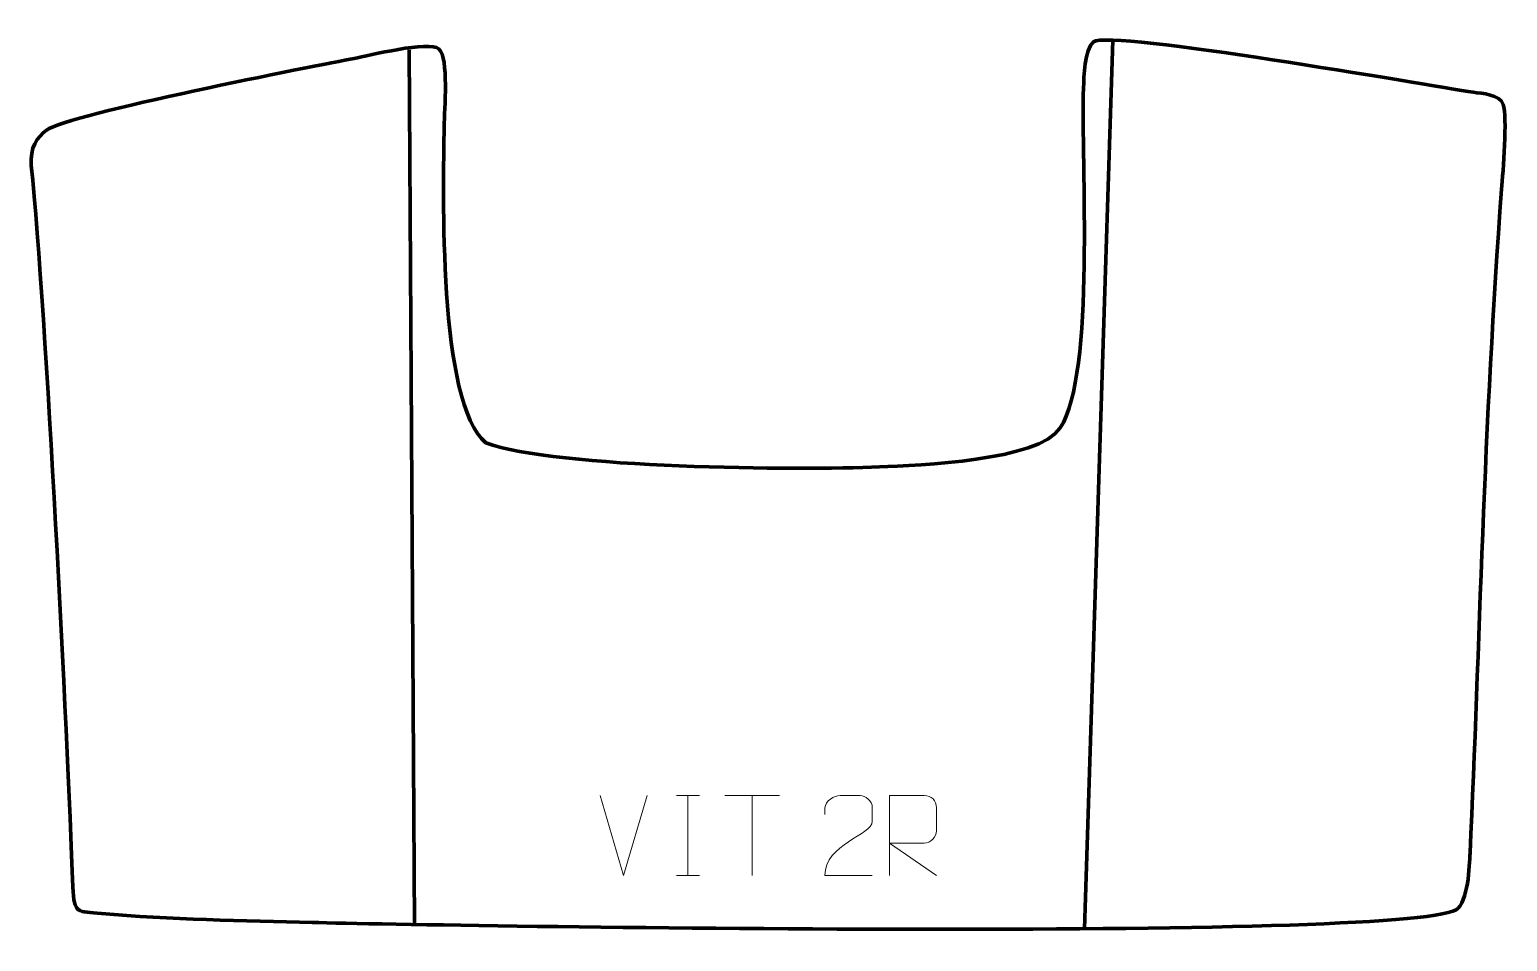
# Model space of a CAD drawing. Header units: millimetres. Extents: x -391 to 69, y 491 to 775.
import ezdxf

# ---------------------------------------------------------------- set-up
doc = ezdxf.new("R2010")
doc.units = ezdxf.units.MM
doc.header["$MEASUREMENT"] = 0
doc.layers.add('layer 1', color=7, linetype='Continuous', plot=False)
doc.layers.add('layer 2', color=7, linetype='Continuous')
doc.layers.add('layer 3', color=7, linetype='Continuous')

msp = doc.modelspace()

# ---------------------------------------------------------------- linework, layer by layer
at = {"layer": 'layer 1', "color": 250, "lineweight": 9}
for points in [[(-205.7478, 511.6854), (-205.7478, 511.6854), (-213.0696, 536.639), (-213.0696, 536.639)], [(-198.4259, 536.639), (-198.4259, 536.639), (-205.7477, 511.6854), (-205.7477, 511.6854)], [(-189.3319, 536.639), (-189.3319, 536.639), (-182.1638, 536.639), (-182.1638, 536.639)], [(-185.7479, 536.639), (-185.7479, 536.639), (-185.7479, 511.6855), (-185.7479, 511.6855)], [(-174.2415, 536.6155), (-174.2415, 536.6155), (-157.2543, 536.6155), (-157.2543, 536.6155)], [(-165.7477, 511.6855), (-165.7477, 511.6855), (-165.7477, 536.639), (-165.7477, 536.639)], [(-189.3319, 511.6855), (-189.3319, 511.6855), (-182.1638, 511.6855), (-182.1638, 511.6855)]]:
    msp.add_open_spline(points, degree=3, dxfattribs=at)
for points in [[(-128.3765, 511.6751), (-133.2909, 511.6754), (-138.2053, 511.6754), (-143.1194, 511.6751), (-143.1194, 511.6751), (-143.1194, 521.6074), (-128.4684, 524.2486), (-128.3765, 528.5589), (-128.3765, 528.5589), (-128.3768, 529.983), (-128.3768, 531.4067), (-128.3765, 532.83), (-128.3765, 532.83), (-128.3934, 534.9071), (-130.5162, 536.6319), (-132.1872, 536.6492), (-132.1872, 536.6492), (-134.2604, 536.6488), (-136.3333, 536.6488), (-138.4057, 536.6492), (-138.4057, 536.6492), (-140.2278, 536.6657), (-143.0525, 534.8736), (-143.1194, 532.78), (-143.1194, 532.78), (-143.1194, 532.78), (-143.1194, 530.7252), (-143.1194, 530.7252)], [(-123.08, 511.6855), (-123.08, 511.6855), (-123.08, 536.639), (-123.08, 536.639), (-123.08, 536.639), (-119.4852, 536.639), (-115.8897, 536.639), (-112.2945, 536.639), (-112.2945, 536.639), (-109.9692, 536.6013), (-108.4119, 535.1113), (-108.416, 532.7449), (-108.416, 532.7449), (-108.4164, 530.7094), (-108.4164, 527.65), (-108.416, 525.614), (-108.416, 525.614), (-108.4225, 523.7385), (-110.2348, 521.7967), (-112.2443, 521.7776), (-112.2443, 521.7776), (-112.2443, 521.7776), (-123.08, 521.7776), (-123.08, 521.7776), (-123.08, 521.7776), (-123.08, 521.7776), (-108.4253, 511.6855), (-108.4253, 511.6855)]]:
    msp.add_open_spline(points, degree=3, knots=[0, 0, 0, 0, 0.125, 0.125, 0.125, 0.125, 0.25, 0.25, 0.25, 0.25, 0.375, 0.375, 0.375, 0.375, 0.5, 0.5, 0.5, 0.5, 0.625, 0.625, 0.625, 0.625, 0.75, 0.75, 0.75, 0.75, 1, 1, 1, 1], dxfattribs=at)
at = {"layer": 'layer 2', "color": 140, "lineweight": 158}
for points in [[(-272.4914, 768.7605), (-272.4914, 768.7605), (-270.8428, 496.467), (-270.8428, 496.467)], [(-62.3348, 495.1411), (-62.3348, 495.1411), (-53.5866, 771.7561), (-53.5866, 771.7561)]]:
    msp.add_open_spline(points, degree=3, dxfattribs=at)
at = {"layer": 'layer 3', "color": 242, "lineweight": 158}
msp.add_open_spline([(-248.624, 646.438), (-226.9437, 638.3893), (-150.6566, 637.8449), (-126.1678, 638.9393), (-126.1678, 638.9393), (-113.9167, 639.4887), (-76.7906, 640.7174), (-69.9213, 651.0794), (-69.9213, 651.0794), (-58.8913, 667.7175), (-63.4838, 734.0814), (-62.6805, 756.9115), (-62.6805, 756.9115), (-62.5435, 760.3085), (-62.3454, 768.856), (-59.6044, 771.2696), (-59.6044, 771.2696), (-54.2871, 775.0851), (43.9944, 757.7954), (58.5736, 755.5656), (58.5736, 755.5656), (61.3603, 755.1951), (66.8475, 754.8744), (67.9414, 751.7362), (67.9414, 751.7362), (69.2282, 748.0444), (67.8098, 730.5265), (67.4208, 725.3811), (67.4208, 725.3811), (61.852, 651.722), (60.5901, 582.3597), (57.6013, 518.7363), (57.6013, 518.7363), (57.4107, 514.6797), (57.0148, 503.3617), (53.2312, 501.0528), (53.2312, 501.0528), (35.4549, 491.1856), (-262.5247, 496.056), (-302.6321, 497.1017), (-302.6321, 497.1017), (-323.7116, 497.6513), (-347.3283, 497.9357), (-368.2561, 499.9093), (-368.2561, 499.9093), (-375.6099, 500.6027), (-376.7955, 499.579), (-377.115, 508.1765), (-377.115, 508.1765), (-378.9133, 556.5612), (-385.3561, 686.1815), (-390.0403, 732.7875), (-390.0403, 732.7875), (-390.5912, 738.2692), (-388.1479, 741.6394), (-385.2704, 743.8048), (-385.2704, 743.8048), (-378.9031, 748.5962), (-300.9616, 764.0534), (-289.5674, 766.0718), (-289.5674, 766.0718), (-285.1069, 766.9134), (-266.1748, 771.7565), (-263.2308, 769.0533), (-263.2308, 769.0533), (-260.1036, 766.182), (-261.4969, 750.1839), (-261.5903, 744.8855), (-261.5903, 744.8855), (-261.9317, 725.5165), (-263.5199, 658.4555), (-248.624, 646.438)], degree=3, knots=[0, 0, 0, 0, 0.05263158, 0.05263158, 0.05263158, 0.05263158, 0.10526316, 0.10526316, 0.10526316, 0.10526316, 0.15789474, 0.15789474, 0.15789474, 0.15789474, 0.21052632, 0.21052632, 0.21052632, 0.21052632, 0.26315789, 0.26315789, 0.26315789, 0.26315789, 0.31578947, 0.31578947, 0.31578947, 0.31578947, 0.36842105, 0.36842105, 0.36842105, 0.36842105, 0.42105263, 0.42105263, 0.42105263, 0.42105263, 0.47368421, 0.47368421, 0.47368421, 0.47368421, 0.52631579, 0.52631579, 0.52631579, 0.52631579, 0.57894737, 0.57894737, 0.57894737, 0.57894737, 0.63157895, 0.63157895, 0.63157895, 0.63157895, 0.68421053, 0.68421053, 0.68421053, 0.68421053, 0.73684211, 0.73684211, 0.73684211, 0.73684211, 0.78947368, 0.78947368, 0.78947368, 0.78947368, 0.84210526, 0.84210526, 0.84210526, 0.84210526, 0.89473684, 0.89473684, 0.89473684, 0.89473684, 1, 1, 1, 1], dxfattribs=at)

doc.saveas('drawing.dxf')
